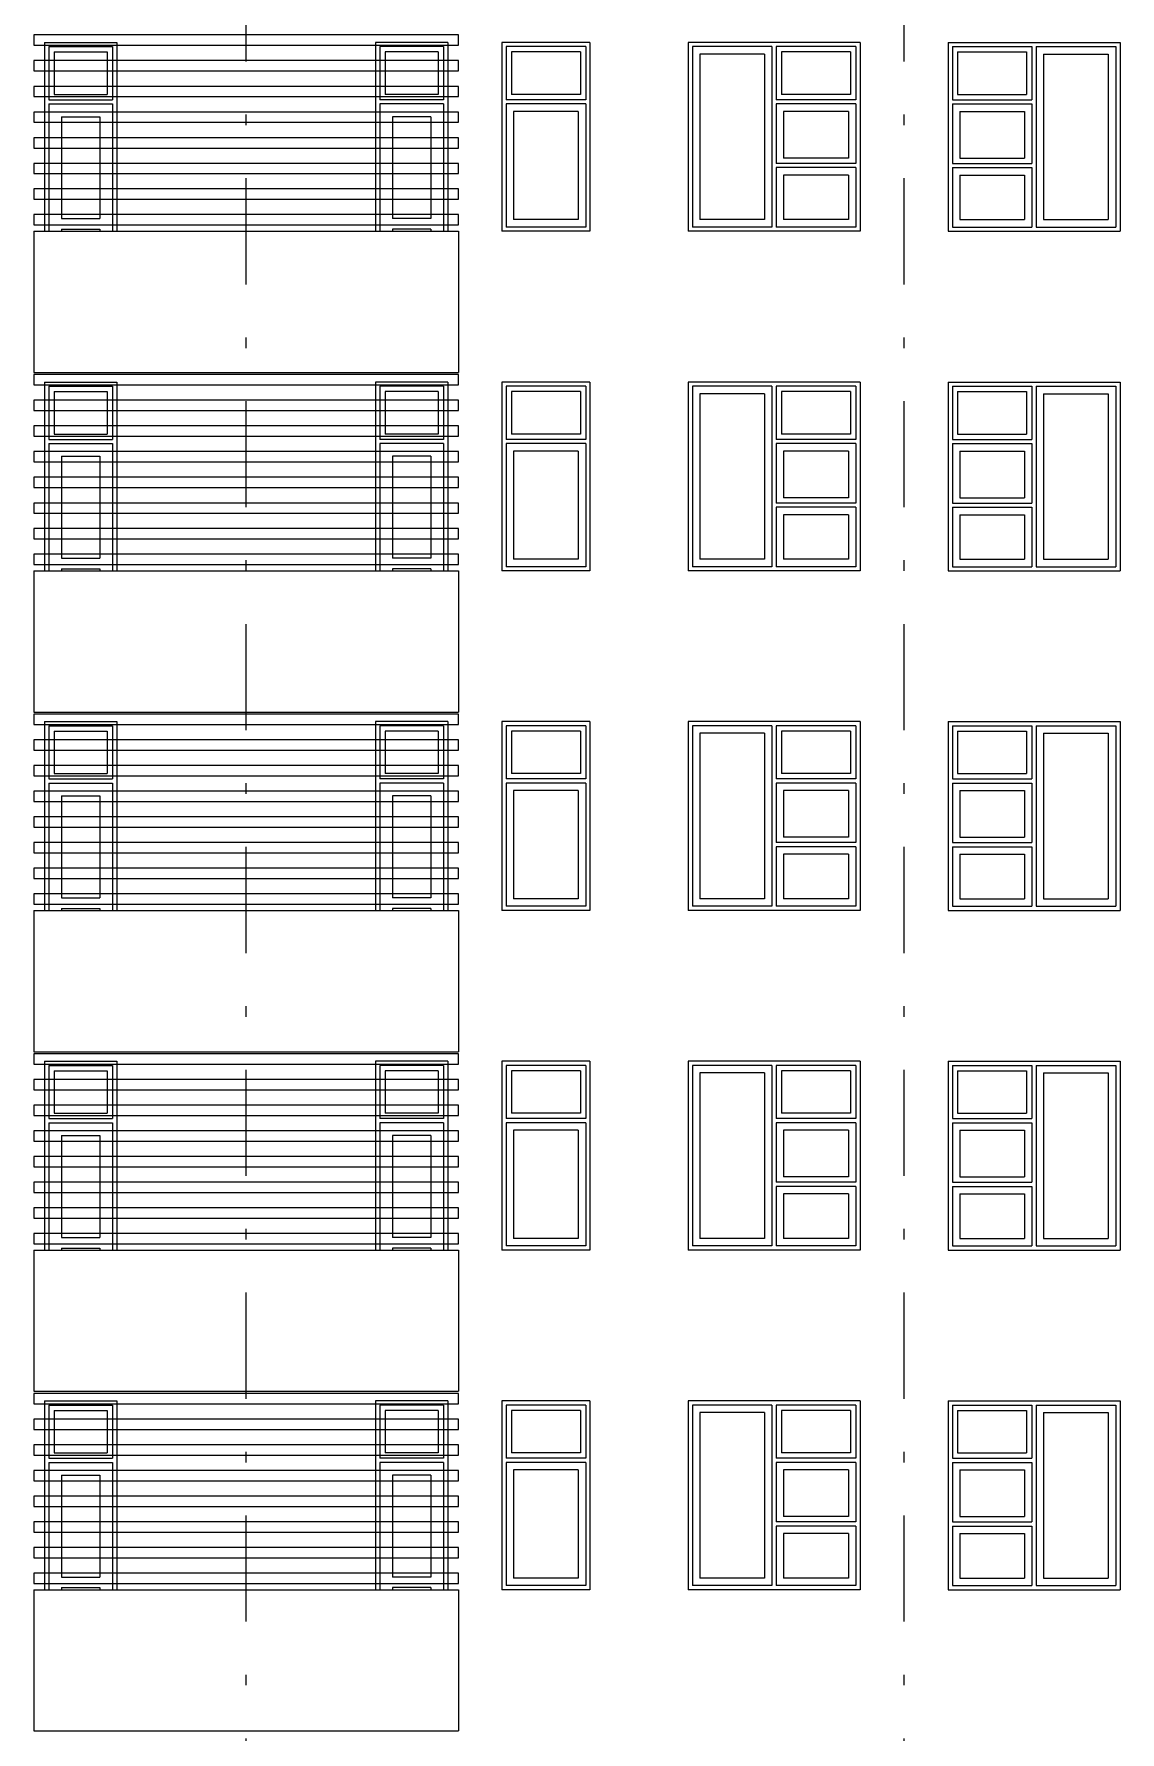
# Model space of a CAD drawing. Header units: millimetres. Extents: x 1676 to 1802, y 1105 to 1194.
# Drawn here: x 1728.24 to 1738.47, y 1133.89 to 1149.89 of the extents above; entities that cross this region are included whole.
import ezdxf

# ---------------------------------------------------------------- set-up
doc = ezdxf.new("R2010")
doc.units = ezdxf.units.MM
doc.linetypes.add('DASHDOT', pattern=[1, 0.5, -0.25, 0, -0.25])
doc.layers.add('ars', color=11, linetype='Continuous', lineweight=0)
doc.layers.add('lan', color=7, linetype='Continuous', lineweight=15)
doc.layers.add('as', color=1, linetype='Continuous', plot=False)
doc.layers.add('Kusen', color=30, linetype='Continuous')

msp = doc.modelspace()

# ---------------------------------------------------------------- linework, layer by layer
at = {"layer": 'ars', "linetype": 'ByBlock'}
for points in [[(1728.238, 1149.78), (1732.238, 1149.78), (1732.238, 1149.877), (1728.238, 1149.877)], [(1728.238, 1149.538), (1732.238, 1149.538), (1732.238, 1149.635), (1728.238, 1149.635)], [(1728.238, 1149.296), (1732.238, 1149.296), (1732.238, 1149.393), (1728.238, 1149.393)], [(1728.238, 1149.054), (1732.238, 1149.054), (1732.238, 1149.151), (1728.238, 1149.151)], [(1728.238, 1148.812), (1732.238, 1148.812), (1732.238, 1148.909), (1728.238, 1148.909)], [(1728.238, 1148.571), (1732.238, 1148.571), (1732.238, 1148.667), (1728.238, 1148.667)], [(1728.238, 1148.329), (1732.238, 1148.329), (1732.238, 1148.426), (1728.238, 1148.426)], [(1728.238, 1148.087), (1732.238, 1148.087), (1732.238, 1148.184), (1728.238, 1148.184)], [(1728.238, 1146.58), (1732.238, 1146.58), (1732.238, 1146.677), (1728.238, 1146.677)], [(1728.238, 1146.338), (1732.238, 1146.338), (1732.238, 1146.435), (1728.238, 1146.435)], [(1728.238, 1146.096), (1732.238, 1146.096), (1732.238, 1146.193), (1728.238, 1146.193)], [(1728.238, 1145.854), (1732.238, 1145.854), (1732.238, 1145.951), (1728.238, 1145.951)], [(1728.238, 1145.612), (1732.238, 1145.612), (1732.238, 1145.709), (1728.238, 1145.709)], [(1728.238, 1145.371), (1732.238, 1145.371), (1732.238, 1145.467), (1728.238, 1145.467)], [(1728.238, 1145.129), (1732.238, 1145.129), (1732.238, 1145.226), (1728.238, 1145.226)], [(1728.238, 1144.887), (1732.238, 1144.887), (1732.238, 1144.984), (1728.238, 1144.984)], [(1728.238, 1143.38), (1732.238, 1143.38), (1732.238, 1143.477), (1728.238, 1143.477)], [(1728.238, 1143.138), (1732.238, 1143.138), (1732.238, 1143.235), (1728.238, 1143.235)], [(1728.238, 1142.896), (1732.238, 1142.896), (1732.238, 1142.993), (1728.238, 1142.993)], [(1728.238, 1142.654), (1732.238, 1142.654), (1732.238, 1142.751), (1728.238, 1142.751)], [(1728.238, 1142.412), (1732.238, 1142.412), (1732.238, 1142.509), (1728.238, 1142.509)], [(1728.238, 1142.171), (1732.238, 1142.171), (1732.238, 1142.267), (1728.238, 1142.267)], [(1728.238, 1141.929), (1732.238, 1141.929), (1732.238, 1142.026), (1728.238, 1142.026)], [(1728.238, 1141.687), (1732.238, 1141.687), (1732.238, 1141.784), (1728.238, 1141.784)], [(1728.238, 1140.18), (1732.238, 1140.18), (1732.238, 1140.277), (1728.238, 1140.277)], [(1728.238, 1139.938), (1732.238, 1139.938), (1732.238, 1140.035), (1728.238, 1140.035)], [(1728.238, 1139.696), (1732.238, 1139.696), (1732.238, 1139.793), (1728.238, 1139.793)], [(1728.238, 1139.454), (1732.238, 1139.454), (1732.238, 1139.551), (1728.238, 1139.551)], [(1728.238, 1139.212), (1732.238, 1139.212), (1732.238, 1139.309), (1728.238, 1139.309)], [(1728.238, 1138.971), (1732.238, 1138.971), (1732.238, 1139.067), (1728.238, 1139.067)], [(1728.238, 1138.729), (1732.238, 1138.729), (1732.238, 1138.826), (1728.238, 1138.826)], [(1728.238, 1138.487), (1732.238, 1138.487), (1732.238, 1138.584), (1728.238, 1138.584)], [(1728.238, 1136.98), (1732.238, 1136.98), (1732.238, 1137.077), (1728.238, 1137.077)], [(1728.238, 1136.738), (1732.238, 1136.738), (1732.238, 1136.835), (1728.238, 1136.835)], [(1728.238, 1136.496), (1732.238, 1136.496), (1732.238, 1136.593), (1728.238, 1136.593)], [(1728.238, 1136.254), (1732.238, 1136.254), (1732.238, 1136.351), (1728.238, 1136.351)], [(1728.238, 1136.012), (1732.238, 1136.012), (1732.238, 1136.109), (1728.238, 1136.109)], [(1728.238, 1135.771), (1732.238, 1135.771), (1732.238, 1135.867), (1728.238, 1135.867)], [(1728.238, 1135.529), (1732.238, 1135.529), (1732.238, 1135.626), (1728.238, 1135.626)], [(1728.238, 1135.287), (1732.238, 1135.287), (1732.238, 1135.384), (1728.238, 1135.384)]]:
    msp.add_lwpolyline(points, close=True, dxfattribs=at)
at = {"layer": 'as', "linetype": 'DASHDOT', "ltscale": 2}
for p, q in [((1730.238, 1120.227), (1730.238, 1177.027)), ((1736.438, 1120.227), (1736.438, 1177.027))]:
    msp.add_line(p, q, dxfattribs=at)
at = {"layer": 'Kusen', "linetype": 'ByBlock'}
for p, q in [((1728.338, 1149.807), (1728.338, 1148.027)), ((1728.338, 1149.807), (1729.018, 1149.807)), ((1728.378, 1149.767), (1728.378, 1149.267)), ((1728.378, 1149.767), (1728.978, 1149.767)), ((1728.978, 1149.767), (1728.978, 1149.267)), ((1729.018, 1149.807), (1729.018, 1148.027)), ((1731.458, 1149.807), (1731.458, 1148.027)), ((1732.138, 1149.807), (1731.458, 1149.807)), ((1731.498, 1149.767), (1731.498, 1149.267)), ((1732.098, 1149.767), (1731.498, 1149.767)), ((1732.098, 1149.767), (1732.098, 1149.267)), ((1732.138, 1149.807), (1732.138, 1148.027)), ((1732.648, 1149.807), (1732.648, 1148.027)), ((1733.478, 1149.807), (1732.648, 1149.807)), ((1732.688, 1149.767), (1732.688, 1149.267)), ((1733.438, 1149.767), (1732.688, 1149.767)), ((1733.438, 1149.767), (1733.438, 1149.267)), ((1733.478, 1149.807), (1733.478, 1148.027)), ((1734.403, 1149.807), (1734.403, 1148.027)), ((1736.023, 1149.807), (1734.403, 1149.807)), ((1734.443, 1149.767), (1734.443, 1148.067)), ((1735.193, 1149.767), (1734.443, 1149.767)), ((1735.193, 1149.767), (1735.193, 1148.067)), ((1735.233, 1149.767), (1735.233, 1149.267)), ((1735.983, 1149.767), (1735.233, 1149.767)), ((1735.983, 1149.767), (1735.983, 1149.267)), ((1736.023, 1149.807), (1736.023, 1148.027)), ((1736.853, 1149.807), (1736.853, 1148.027)), ((1736.853, 1149.807), (1738.473, 1149.807)), ((1736.893, 1149.767), (1736.893, 1149.267)), ((1736.893, 1149.767), (1737.643, 1149.767)), ((1737.643, 1149.767), (1737.643, 1149.267)), ((1737.683, 1149.767), (1737.683, 1148.067)), ((1737.683, 1149.767), (1738.433, 1149.767)), ((1738.433, 1149.767), (1738.433, 1148.067)), ((1738.473, 1149.807), (1738.473, 1148.027)), ((1728.428, 1149.717), (1728.428, 1149.317)), ((1728.428, 1149.717), (1728.928, 1149.717)), ((1728.928, 1149.717), (1728.928, 1149.317)), ((1731.548, 1149.717), (1731.548, 1149.317)), ((1732.048, 1149.717), (1731.548, 1149.717)), ((1732.048, 1149.717), (1732.048, 1149.317)), ((1732.738, 1149.717), (1732.738, 1149.317)), ((1733.388, 1149.717), (1732.738, 1149.717)), ((1733.388, 1149.717), (1733.388, 1149.317)), ((1735.123, 1149.697), (1734.513, 1149.697)), ((1734.513, 1149.697), (1734.513, 1148.137)), ((1735.123, 1149.697), (1735.123, 1148.137)), ((1735.283, 1149.717), (1735.283, 1149.317)), ((1735.933, 1149.717), (1735.283, 1149.717)), ((1735.933, 1149.717), (1735.933, 1149.317)), ((1736.943, 1149.717), (1736.943, 1149.317)), ((1736.943, 1149.717), (1737.593, 1149.717)), ((1737.593, 1149.717), (1737.593, 1149.317)), ((1737.753, 1149.697), (1738.363, 1149.697)), ((1737.753, 1149.697), (1737.753, 1148.137)), ((1738.363, 1149.697), (1738.363, 1148.137)), ((1728.428, 1149.317), (1728.928, 1149.317)), ((1732.048, 1149.317), (1731.548, 1149.317)), ((1733.388, 1149.317), (1732.738, 1149.317)), ((1735.933, 1149.317), (1735.283, 1149.317)), ((1736.943, 1149.317), (1737.593, 1149.317)), ((1728.378, 1149.267), (1728.978, 1149.267)), ((1728.378, 1149.227), (1728.378, 1148.027)), ((1728.378, 1149.227), (1728.978, 1149.227)), ((1728.978, 1149.227), (1728.978, 1148.027)), ((1732.098, 1149.267), (1731.498, 1149.267)), ((1731.498, 1149.227), (1731.498, 1148.027)), ((1732.098, 1149.227), (1731.498, 1149.227)), ((1732.098, 1149.227), (1732.098, 1148.027)), ((1733.438, 1149.267), (1732.688, 1149.267)), ((1732.688, 1149.227), (1732.688, 1148.067)), ((1733.438, 1149.227), (1732.688, 1149.227)), ((1732.758, 1149.157), (1732.758, 1148.137)), ((1733.368, 1149.157), (1732.758, 1149.157)), ((1733.368, 1149.157), (1733.368, 1148.137)), ((1733.438, 1149.227), (1733.438, 1148.067)), ((1734.443, 1149.267), (1734.443, 1149.227)), ((1735.983, 1149.267), (1735.233, 1149.267)), ((1735.233, 1149.227), (1735.233, 1148.667)), ((1735.983, 1149.227), (1735.233, 1149.227)), ((1735.303, 1149.157), (1735.303, 1148.717)), ((1735.913, 1149.157), (1735.303, 1149.157)), ((1735.913, 1149.157), (1735.913, 1148.717)), ((1735.983, 1149.227), (1735.983, 1148.667)), ((1736.893, 1149.267), (1737.643, 1149.267)), ((1736.893, 1149.227), (1736.893, 1148.667)), ((1736.893, 1149.227), (1737.643, 1149.227)), ((1736.963, 1149.157), (1736.963, 1148.717)), ((1736.963, 1149.157), (1737.573, 1149.157)), ((1737.573, 1149.157), (1737.573, 1148.717)), ((1737.643, 1149.227), (1737.643, 1148.667)), ((1738.433, 1149.267), (1738.433, 1149.227)), ((1728.498, 1149.107), (1728.498, 1148.147)), ((1728.498, 1149.107), (1728.858, 1149.107)), ((1728.858, 1149.107), (1728.858, 1148.147)), ((1731.618, 1149.107), (1731.618, 1148.147)), ((1731.978, 1149.107), (1731.618, 1149.107)), ((1731.978, 1149.107), (1731.978, 1148.147)), ((1735.983, 1148.667), (1735.233, 1148.667)), ((1735.913, 1148.717), (1735.303, 1148.717)), ((1736.893, 1148.667), (1737.643, 1148.667)), ((1736.963, 1148.717), (1737.573, 1148.717)), ((1735.233, 1148.627), (1735.233, 1148.067)), ((1735.983, 1148.627), (1735.233, 1148.627)), ((1735.303, 1148.557), (1735.303, 1148.137)), ((1735.913, 1148.557), (1735.303, 1148.557)), ((1735.913, 1148.557), (1735.913, 1148.137)), ((1735.983, 1148.627), (1735.983, 1148.067)), ((1736.893, 1148.627), (1736.893, 1148.067)), ((1736.893, 1148.627), (1737.643, 1148.627)), ((1736.963, 1148.557), (1736.963, 1148.137)), ((1736.963, 1148.557), (1737.573, 1148.557)), ((1737.573, 1148.557), (1737.573, 1148.137)), ((1737.643, 1148.627), (1737.643, 1148.067)), ((1728.498, 1148.147), (1728.858, 1148.147)), ((1728.498, 1148.047), (1728.498, 1148.027)), ((1728.498, 1148.047), (1728.858, 1148.047)), ((1728.858, 1148.047), (1728.858, 1148.027)), ((1731.978, 1148.147), (1731.618, 1148.147)), ((1731.618, 1148.047), (1731.618, 1148.027)), ((1731.978, 1148.047), (1731.618, 1148.047)), ((1731.978, 1148.047), (1731.978, 1148.027)), ((1733.478, 1148.027), (1732.648, 1148.027)), ((1733.438, 1148.067), (1732.688, 1148.067)), ((1733.368, 1148.137), (1732.758, 1148.137)), ((1736.023, 1148.027), (1734.403, 1148.027)), ((1735.193, 1148.067), (1734.443, 1148.067)), ((1735.123, 1148.137), (1734.513, 1148.137)), ((1735.983, 1148.067), (1735.233, 1148.067)), ((1735.913, 1148.137), (1735.303, 1148.137)), ((1736.853, 1148.027), (1738.473, 1148.027)), ((1736.893, 1148.067), (1737.643, 1148.067)), ((1736.963, 1148.137), (1737.573, 1148.137)), ((1737.683, 1148.067), (1738.433, 1148.067)), ((1737.753, 1148.137), (1738.363, 1148.137)), ((1728.338, 1146.607), (1728.338, 1144.827)), ((1728.338, 1146.607), (1729.018, 1146.607)), ((1728.378, 1146.567), (1728.378, 1146.067)), ((1728.378, 1146.567), (1728.978, 1146.567)), ((1728.978, 1146.567), (1728.978, 1146.067)), ((1729.018, 1146.607), (1729.018, 1144.827)), ((1731.458, 1146.607), (1731.458, 1144.827)), ((1732.138, 1146.607), (1731.458, 1146.607)), ((1731.498, 1146.567), (1731.498, 1146.067)), ((1732.098, 1146.567), (1731.498, 1146.567)), ((1732.098, 1146.567), (1732.098, 1146.067)), ((1732.138, 1146.607), (1732.138, 1144.827)), ((1732.648, 1146.607), (1732.648, 1144.827)), ((1733.478, 1146.607), (1732.648, 1146.607)), ((1732.688, 1146.567), (1732.688, 1146.067)), ((1733.438, 1146.567), (1732.688, 1146.567)), ((1733.438, 1146.567), (1733.438, 1146.067)), ((1733.478, 1146.607), (1733.478, 1144.827)), ((1734.403, 1146.607), (1734.403, 1144.827)), ((1736.023, 1146.607), (1734.403, 1146.607)), ((1734.443, 1146.567), (1734.443, 1144.867)), ((1735.193, 1146.567), (1734.443, 1146.567)), ((1735.193, 1146.567), (1735.193, 1144.867)), ((1735.233, 1146.567), (1735.233, 1146.067)), ((1735.983, 1146.567), (1735.233, 1146.567)), ((1735.983, 1146.567), (1735.983, 1146.067)), ((1736.023, 1146.607), (1736.023, 1144.827)), ((1736.853, 1146.607), (1736.853, 1144.827)), ((1736.853, 1146.607), (1738.473, 1146.607)), ((1736.893, 1146.567), (1736.893, 1146.067)), ((1736.893, 1146.567), (1737.643, 1146.567)), ((1737.643, 1146.567), (1737.643, 1146.067)), ((1737.683, 1146.567), (1737.683, 1144.867)), ((1737.683, 1146.567), (1738.433, 1146.567)), ((1738.433, 1146.567), (1738.433, 1144.867)), ((1738.473, 1146.607), (1738.473, 1144.827)), ((1728.428, 1146.517), (1728.428, 1146.117)), ((1728.428, 1146.517), (1728.928, 1146.517)), ((1728.928, 1146.517), (1728.928, 1146.117)), ((1731.548, 1146.517), (1731.548, 1146.117)), ((1732.048, 1146.517), (1731.548, 1146.517)), ((1732.048, 1146.517), (1732.048, 1146.117)), ((1732.738, 1146.517), (1732.738, 1146.117)), ((1733.388, 1146.517), (1732.738, 1146.517)), ((1733.388, 1146.517), (1733.388, 1146.117)), ((1735.123, 1146.497), (1734.513, 1146.497)), ((1734.513, 1146.497), (1734.513, 1144.937)), ((1735.123, 1146.497), (1735.123, 1144.937)), ((1735.283, 1146.517), (1735.283, 1146.117)), ((1735.933, 1146.517), (1735.283, 1146.517)), ((1735.933, 1146.517), (1735.933, 1146.117)), ((1736.943, 1146.517), (1736.943, 1146.117)), ((1736.943, 1146.517), (1737.593, 1146.517)), ((1737.593, 1146.517), (1737.593, 1146.117)), ((1737.753, 1146.497), (1738.363, 1146.497)), ((1737.753, 1146.497), (1737.753, 1144.937)), ((1738.363, 1146.497), (1738.363, 1144.937)), ((1728.428, 1146.117), (1728.928, 1146.117)), ((1732.048, 1146.117), (1731.548, 1146.117)), ((1733.388, 1146.117), (1732.738, 1146.117)), ((1735.933, 1146.117), (1735.283, 1146.117)), ((1736.943, 1146.117), (1737.593, 1146.117)), ((1728.378, 1146.067), (1728.978, 1146.067)), ((1728.378, 1146.027), (1728.378, 1144.827)), ((1728.378, 1146.027), (1728.978, 1146.027)), ((1728.978, 1146.027), (1728.978, 1144.827)), ((1732.098, 1146.067), (1731.498, 1146.067)), ((1731.498, 1146.027), (1731.498, 1144.827)), ((1732.098, 1146.027), (1731.498, 1146.027)), ((1732.098, 1146.027), (1732.098, 1144.827)), ((1733.438, 1146.067), (1732.688, 1146.067)), ((1732.688, 1146.027), (1732.688, 1144.867)), ((1733.438, 1146.027), (1732.688, 1146.027)), ((1732.758, 1145.957), (1732.758, 1144.937)), ((1733.368, 1145.957), (1732.758, 1145.957)), ((1733.368, 1145.957), (1733.368, 1144.937)), ((1733.438, 1146.027), (1733.438, 1144.867)), ((1734.443, 1146.067), (1734.443, 1146.027)), ((1735.983, 1146.067), (1735.233, 1146.067)), ((1735.233, 1146.027), (1735.233, 1145.467)), ((1735.983, 1146.027), (1735.233, 1146.027)), ((1735.303, 1145.957), (1735.303, 1145.517)), ((1735.913, 1145.957), (1735.303, 1145.957)), ((1735.913, 1145.957), (1735.913, 1145.517)), ((1735.983, 1146.027), (1735.983, 1145.467)), ((1736.893, 1146.067), (1737.643, 1146.067)), ((1736.893, 1146.027), (1736.893, 1145.467)), ((1736.893, 1146.027), (1737.643, 1146.027)), ((1736.963, 1145.957), (1736.963, 1145.517)), ((1736.963, 1145.957), (1737.573, 1145.957)), ((1737.573, 1145.957), (1737.573, 1145.517)), ((1737.643, 1146.027), (1737.643, 1145.467)), ((1738.433, 1146.067), (1738.433, 1146.027)), ((1728.498, 1145.907), (1728.498, 1144.947)), ((1728.498, 1145.907), (1728.858, 1145.907)), ((1728.858, 1145.907), (1728.858, 1144.947)), ((1731.618, 1145.907), (1731.618, 1144.947)), ((1731.978, 1145.907), (1731.618, 1145.907)), ((1731.978, 1145.907), (1731.978, 1144.947)), ((1735.983, 1145.467), (1735.233, 1145.467)), ((1735.913, 1145.517), (1735.303, 1145.517)), ((1736.893, 1145.467), (1737.643, 1145.467)), ((1736.963, 1145.517), (1737.573, 1145.517)), ((1735.233, 1145.427), (1735.233, 1144.867)), ((1735.983, 1145.427), (1735.233, 1145.427)), ((1735.303, 1145.357), (1735.303, 1144.937)), ((1735.913, 1145.357), (1735.303, 1145.357)), ((1735.913, 1145.357), (1735.913, 1144.937)), ((1735.983, 1145.427), (1735.983, 1144.867)), ((1736.893, 1145.427), (1736.893, 1144.867)), ((1736.893, 1145.427), (1737.643, 1145.427)), ((1736.963, 1145.357), (1736.963, 1144.937)), ((1736.963, 1145.357), (1737.573, 1145.357)), ((1737.573, 1145.357), (1737.573, 1144.937)), ((1737.643, 1145.427), (1737.643, 1144.867)), ((1728.498, 1144.947), (1728.858, 1144.947)), ((1728.498, 1144.847), (1728.498, 1144.827)), ((1728.498, 1144.847), (1728.858, 1144.847)), ((1728.858, 1144.847), (1728.858, 1144.827)), ((1731.978, 1144.947), (1731.618, 1144.947)), ((1731.618, 1144.847), (1731.618, 1144.827)), ((1731.978, 1144.847), (1731.618, 1144.847)), ((1731.978, 1144.847), (1731.978, 1144.827)), ((1733.478, 1144.827), (1732.648, 1144.827)), ((1733.438, 1144.867), (1732.688, 1144.867)), ((1733.368, 1144.937), (1732.758, 1144.937)), ((1736.023, 1144.827), (1734.403, 1144.827)), ((1735.193, 1144.867), (1734.443, 1144.867)), ((1735.123, 1144.937), (1734.513, 1144.937)), ((1735.983, 1144.867), (1735.233, 1144.867)), ((1735.913, 1144.937), (1735.303, 1144.937)), ((1736.853, 1144.827), (1738.473, 1144.827)), ((1736.893, 1144.867), (1737.643, 1144.867)), ((1736.963, 1144.937), (1737.573, 1144.937)), ((1737.683, 1144.867), (1738.433, 1144.867)), ((1737.753, 1144.937), (1738.363, 1144.937)), ((1728.338, 1143.407), (1728.338, 1141.627)), ((1728.338, 1143.407), (1729.018, 1143.407)), ((1728.378, 1143.367), (1728.378, 1142.867)), ((1728.378, 1143.367), (1728.978, 1143.367)), ((1728.978, 1143.367), (1728.978, 1142.867)), ((1729.018, 1143.407), (1729.018, 1141.627)), ((1731.458, 1143.407), (1731.458, 1141.627)), ((1732.138, 1143.407), (1731.458, 1143.407)), ((1731.498, 1143.367), (1731.498, 1142.867)), ((1732.098, 1143.367), (1731.498, 1143.367)), ((1732.098, 1143.367), (1732.098, 1142.867)), ((1732.138, 1143.407), (1732.138, 1141.627)), ((1732.648, 1143.407), (1732.648, 1141.627)), ((1733.478, 1143.407), (1732.648, 1143.407)), ((1732.688, 1143.367), (1732.688, 1142.867)), ((1733.438, 1143.367), (1732.688, 1143.367)), ((1733.438, 1143.367), (1733.438, 1142.867)), ((1733.478, 1143.407), (1733.478, 1141.627)), ((1734.403, 1143.407), (1734.403, 1141.627)), ((1736.023, 1143.407), (1734.403, 1143.407)), ((1734.443, 1143.367), (1734.443, 1141.667)), ((1735.193, 1143.367), (1734.443, 1143.367)), ((1735.193, 1143.367), (1735.193, 1141.667)), ((1735.233, 1143.367), (1735.233, 1142.867)), ((1735.983, 1143.367), (1735.233, 1143.367)), ((1735.983, 1143.367), (1735.983, 1142.867)), ((1736.023, 1143.407), (1736.023, 1141.627)), ((1736.853, 1143.407), (1736.853, 1141.627)), ((1736.853, 1143.407), (1738.473, 1143.407)), ((1736.893, 1143.367), (1736.893, 1142.867)), ((1736.893, 1143.367), (1737.643, 1143.367)), ((1737.643, 1143.367), (1737.643, 1142.867)), ((1737.683, 1143.367), (1737.683, 1141.667)), ((1737.683, 1143.367), (1738.433, 1143.367)), ((1738.433, 1143.367), (1738.433, 1141.667)), ((1738.473, 1143.407), (1738.473, 1141.627)), ((1728.428, 1143.317), (1728.428, 1142.917)), ((1728.428, 1143.317), (1728.928, 1143.317)), ((1728.928, 1143.317), (1728.928, 1142.917)), ((1731.548, 1143.317), (1731.548, 1142.917)), ((1732.048, 1143.317), (1731.548, 1143.317)), ((1732.048, 1143.317), (1732.048, 1142.917)), ((1732.738, 1143.317), (1732.738, 1142.917)), ((1733.388, 1143.317), (1732.738, 1143.317)), ((1733.388, 1143.317), (1733.388, 1142.917)), ((1735.123, 1143.297), (1734.513, 1143.297)), ((1734.513, 1143.297), (1734.513, 1141.737)), ((1735.123, 1143.297), (1735.123, 1141.737)), ((1735.283, 1143.317), (1735.283, 1142.917)), ((1735.933, 1143.317), (1735.283, 1143.317)), ((1735.933, 1143.317), (1735.933, 1142.917)), ((1736.943, 1143.317), (1736.943, 1142.917)), ((1736.943, 1143.317), (1737.593, 1143.317)), ((1737.593, 1143.317), (1737.593, 1142.917)), ((1737.753, 1143.297), (1738.363, 1143.297)), ((1737.753, 1143.297), (1737.753, 1141.737)), ((1738.363, 1143.297), (1738.363, 1141.737)), ((1728.428, 1142.917), (1728.928, 1142.917)), ((1732.048, 1142.917), (1731.548, 1142.917)), ((1733.388, 1142.917), (1732.738, 1142.917)), ((1735.933, 1142.917), (1735.283, 1142.917)), ((1736.943, 1142.917), (1737.593, 1142.917)), ((1728.378, 1142.867), (1728.978, 1142.867)), ((1728.378, 1142.827), (1728.378, 1141.627)), ((1728.378, 1142.827), (1728.978, 1142.827)), ((1728.978, 1142.827), (1728.978, 1141.627)), ((1732.098, 1142.867), (1731.498, 1142.867)), ((1731.498, 1142.827), (1731.498, 1141.627)), ((1732.098, 1142.827), (1731.498, 1142.827)), ((1732.098, 1142.827), (1732.098, 1141.627)), ((1733.438, 1142.867), (1732.688, 1142.867)), ((1732.688, 1142.827), (1732.688, 1141.667)), ((1733.438, 1142.827), (1732.688, 1142.827)), ((1732.758, 1142.757), (1732.758, 1141.737)), ((1733.368, 1142.757), (1732.758, 1142.757)), ((1733.368, 1142.757), (1733.368, 1141.737)), ((1733.438, 1142.827), (1733.438, 1141.667)), ((1734.443, 1142.867), (1734.443, 1142.827)), ((1735.983, 1142.867), (1735.233, 1142.867)), ((1735.233, 1142.827), (1735.233, 1142.267)), ((1735.983, 1142.827), (1735.233, 1142.827)), ((1735.303, 1142.757), (1735.303, 1142.317)), ((1735.913, 1142.757), (1735.303, 1142.757)), ((1735.913, 1142.757), (1735.913, 1142.317)), ((1735.983, 1142.827), (1735.983, 1142.267)), ((1736.893, 1142.867), (1737.643, 1142.867)), ((1736.893, 1142.827), (1736.893, 1142.267)), ((1736.893, 1142.827), (1737.643, 1142.827)), ((1736.963, 1142.757), (1736.963, 1142.317)), ((1736.963, 1142.757), (1737.573, 1142.757)), ((1737.573, 1142.757), (1737.573, 1142.317)), ((1737.643, 1142.827), (1737.643, 1142.267)), ((1738.433, 1142.867), (1738.433, 1142.827)), ((1728.498, 1142.707), (1728.498, 1141.747)), ((1728.498, 1142.707), (1728.858, 1142.707)), ((1728.858, 1142.707), (1728.858, 1141.747)), ((1731.618, 1142.707), (1731.618, 1141.747)), ((1731.978, 1142.707), (1731.618, 1142.707)), ((1731.978, 1142.707), (1731.978, 1141.747)), ((1735.983, 1142.267), (1735.233, 1142.267)), ((1735.913, 1142.317), (1735.303, 1142.317)), ((1736.893, 1142.267), (1737.643, 1142.267)), ((1736.963, 1142.317), (1737.573, 1142.317)), ((1735.233, 1142.227), (1735.233, 1141.667)), ((1735.983, 1142.227), (1735.233, 1142.227)), ((1735.303, 1142.157), (1735.303, 1141.737)), ((1735.913, 1142.157), (1735.303, 1142.157)), ((1735.913, 1142.157), (1735.913, 1141.737)), ((1735.983, 1142.227), (1735.983, 1141.667)), ((1736.893, 1142.227), (1736.893, 1141.667)), ((1736.893, 1142.227), (1737.643, 1142.227)), ((1736.963, 1142.157), (1736.963, 1141.737)), ((1736.963, 1142.157), (1737.573, 1142.157)), ((1737.573, 1142.157), (1737.573, 1141.737)), ((1737.643, 1142.227), (1737.643, 1141.667)), ((1728.498, 1141.747), (1728.858, 1141.747)), ((1728.498, 1141.647), (1728.498, 1141.627)), ((1728.498, 1141.647), (1728.858, 1141.647)), ((1728.858, 1141.647), (1728.858, 1141.627)), ((1731.978, 1141.747), (1731.618, 1141.747)), ((1731.618, 1141.647), (1731.618, 1141.627)), ((1731.978, 1141.647), (1731.618, 1141.647)), ((1731.978, 1141.647), (1731.978, 1141.627)), ((1733.478, 1141.627), (1732.648, 1141.627)), ((1733.438, 1141.667), (1732.688, 1141.667)), ((1733.368, 1141.737), (1732.758, 1141.737)), ((1736.023, 1141.627), (1734.403, 1141.627)), ((1735.193, 1141.667), (1734.443, 1141.667)), ((1735.123, 1141.737), (1734.513, 1141.737)), ((1735.983, 1141.667), (1735.233, 1141.667)), ((1735.913, 1141.737), (1735.303, 1141.737)), ((1736.853, 1141.627), (1738.473, 1141.627)), ((1736.893, 1141.667), (1737.643, 1141.667)), ((1736.963, 1141.737), (1737.573, 1141.737)), ((1737.683, 1141.667), (1738.433, 1141.667)), ((1737.753, 1141.737), (1738.363, 1141.737)), ((1728.338, 1140.207), (1728.338, 1138.427)), ((1728.338, 1140.207), (1729.018, 1140.207)), ((1728.378, 1140.167), (1728.378, 1139.667)), ((1728.378, 1140.167), (1728.978, 1140.167)), ((1728.978, 1140.167), (1728.978, 1139.667)), ((1729.018, 1140.207), (1729.018, 1138.427)), ((1731.458, 1140.207), (1731.458, 1138.427)), ((1732.138, 1140.207), (1731.458, 1140.207)), ((1731.498, 1140.167), (1731.498, 1139.667)), ((1732.098, 1140.167), (1731.498, 1140.167)), ((1732.098, 1140.167), (1732.098, 1139.667)), ((1732.138, 1140.207), (1732.138, 1138.427)), ((1732.648, 1140.207), (1732.648, 1138.427)), ((1733.478, 1140.207), (1732.648, 1140.207)), ((1732.688, 1140.167), (1732.688, 1139.667)), ((1733.438, 1140.167), (1732.688, 1140.167)), ((1733.438, 1140.167), (1733.438, 1139.667)), ((1733.478, 1140.207), (1733.478, 1138.427)), ((1734.403, 1140.207), (1734.403, 1138.427)), ((1736.023, 1140.207), (1734.403, 1140.207)), ((1734.443, 1140.167), (1734.443, 1138.467)), ((1735.193, 1140.167), (1734.443, 1140.167)), ((1735.193, 1140.167), (1735.193, 1138.467)), ((1735.233, 1140.167), (1735.233, 1139.667)), ((1735.983, 1140.167), (1735.233, 1140.167)), ((1735.983, 1140.167), (1735.983, 1139.667)), ((1736.023, 1140.207), (1736.023, 1138.427)), ((1736.853, 1140.207), (1736.853, 1138.427)), ((1736.853, 1140.207), (1738.473, 1140.207)), ((1736.893, 1140.167), (1736.893, 1139.667)), ((1736.893, 1140.167), (1737.643, 1140.167)), ((1737.643, 1140.167), (1737.643, 1139.667)), ((1737.683, 1140.167), (1737.683, 1138.467)), ((1737.683, 1140.167), (1738.433, 1140.167)), ((1738.433, 1140.167), (1738.433, 1138.467)), ((1738.473, 1140.207), (1738.473, 1138.427)), ((1728.428, 1140.117), (1728.428, 1139.717)), ((1728.428, 1140.117), (1728.928, 1140.117)), ((1728.928, 1140.117), (1728.928, 1139.717)), ((1731.548, 1140.117), (1731.548, 1139.717)), ((1732.048, 1140.117), (1731.548, 1140.117)), ((1732.048, 1140.117), (1732.048, 1139.717)), ((1732.738, 1140.117), (1732.738, 1139.717)), ((1733.388, 1140.117), (1732.738, 1140.117)), ((1733.388, 1140.117), (1733.388, 1139.717)), ((1735.123, 1140.097), (1734.513, 1140.097)), ((1734.513, 1140.097), (1734.513, 1138.537)), ((1735.123, 1140.097), (1735.123, 1138.537)), ((1735.283, 1140.117), (1735.283, 1139.717)), ((1735.933, 1140.117), (1735.283, 1140.117)), ((1735.933, 1140.117), (1735.933, 1139.717)), ((1736.943, 1140.117), (1736.943, 1139.717)), ((1736.943, 1140.117), (1737.593, 1140.117)), ((1737.593, 1140.117), (1737.593, 1139.717)), ((1737.753, 1140.097), (1738.363, 1140.097)), ((1737.753, 1140.097), (1737.753, 1138.537)), ((1738.363, 1140.097), (1738.363, 1138.537)), ((1728.428, 1139.717), (1728.928, 1139.717)), ((1732.048, 1139.717), (1731.548, 1139.717)), ((1733.388, 1139.717), (1732.738, 1139.717)), ((1735.933, 1139.717), (1735.283, 1139.717)), ((1736.943, 1139.717), (1737.593, 1139.717)), ((1728.378, 1139.667), (1728.978, 1139.667)), ((1728.378, 1139.627), (1728.378, 1138.427)), ((1728.378, 1139.627), (1728.978, 1139.627)), ((1728.978, 1139.627), (1728.978, 1138.427)), ((1732.098, 1139.667), (1731.498, 1139.667)), ((1731.498, 1139.627), (1731.498, 1138.427)), ((1732.098, 1139.627), (1731.498, 1139.627)), ((1732.098, 1139.627), (1732.098, 1138.427)), ((1733.438, 1139.667), (1732.688, 1139.667)), ((1732.688, 1139.627), (1732.688, 1138.467)), ((1733.438, 1139.627), (1732.688, 1139.627)), ((1732.758, 1139.557), (1732.758, 1138.537)), ((1733.368, 1139.557), (1732.758, 1139.557)), ((1733.368, 1139.557), (1733.368, 1138.537)), ((1733.438, 1139.627), (1733.438, 1138.467)), ((1734.443, 1139.667), (1734.443, 1139.627)), ((1735.983, 1139.667), (1735.233, 1139.667)), ((1735.233, 1139.627), (1735.233, 1139.067)), ((1735.983, 1139.627), (1735.233, 1139.627)), ((1735.303, 1139.557), (1735.303, 1139.117)), ((1735.913, 1139.557), (1735.303, 1139.557)), ((1735.913, 1139.557), (1735.913, 1139.117)), ((1735.983, 1139.627), (1735.983, 1139.067)), ((1736.893, 1139.667), (1737.643, 1139.667)), ((1736.893, 1139.627), (1736.893, 1139.067)), ((1736.893, 1139.627), (1737.643, 1139.627)), ((1736.963, 1139.557), (1736.963, 1139.117)), ((1736.963, 1139.557), (1737.573, 1139.557)), ((1737.573, 1139.557), (1737.573, 1139.117)), ((1737.643, 1139.627), (1737.643, 1139.067)), ((1738.433, 1139.667), (1738.433, 1139.627)), ((1728.498, 1139.507), (1728.498, 1138.547)), ((1728.498, 1139.507), (1728.858, 1139.507)), ((1728.858, 1139.507), (1728.858, 1138.547)), ((1731.618, 1139.507), (1731.618, 1138.547)), ((1731.978, 1139.507), (1731.618, 1139.507)), ((1731.978, 1139.507), (1731.978, 1138.547)), ((1735.983, 1139.067), (1735.233, 1139.067)), ((1735.913, 1139.117), (1735.303, 1139.117)), ((1736.893, 1139.067), (1737.643, 1139.067)), ((1736.963, 1139.117), (1737.573, 1139.117)), ((1735.233, 1139.027), (1735.233, 1138.467)), ((1735.983, 1139.027), (1735.233, 1139.027)), ((1735.303, 1138.957), (1735.303, 1138.537)), ((1735.913, 1138.957), (1735.303, 1138.957)), ((1735.913, 1138.957), (1735.913, 1138.537)), ((1735.983, 1139.027), (1735.983, 1138.467)), ((1736.893, 1139.027), (1736.893, 1138.467)), ((1736.893, 1139.027), (1737.643, 1139.027)), ((1736.963, 1138.957), (1736.963, 1138.537)), ((1736.963, 1138.957), (1737.573, 1138.957)), ((1737.573, 1138.957), (1737.573, 1138.537)), ((1737.643, 1139.027), (1737.643, 1138.467)), ((1728.498, 1138.547), (1728.858, 1138.547)), ((1728.498, 1138.447), (1728.498, 1138.427)), ((1728.498, 1138.447), (1728.858, 1138.447)), ((1728.858, 1138.447), (1728.858, 1138.427)), ((1731.978, 1138.547), (1731.618, 1138.547)), ((1731.618, 1138.447), (1731.618, 1138.427)), ((1731.978, 1138.447), (1731.618, 1138.447)), ((1731.978, 1138.447), (1731.978, 1138.427)), ((1733.478, 1138.427), (1732.648, 1138.427)), ((1733.438, 1138.467), (1732.688, 1138.467)), ((1733.368, 1138.537), (1732.758, 1138.537)), ((1736.023, 1138.427), (1734.403, 1138.427)), ((1735.193, 1138.467), (1734.443, 1138.467)), ((1735.123, 1138.537), (1734.513, 1138.537)), ((1735.983, 1138.467), (1735.233, 1138.467)), ((1735.913, 1138.537), (1735.303, 1138.537)), ((1736.853, 1138.427), (1738.473, 1138.427)), ((1736.893, 1138.467), (1737.643, 1138.467)), ((1736.963, 1138.537), (1737.573, 1138.537)), ((1737.683, 1138.467), (1738.433, 1138.467)), ((1737.753, 1138.537), (1738.363, 1138.537)), ((1728.338, 1137.007), (1728.338, 1135.227)), ((1728.338, 1137.007), (1729.018, 1137.007)), ((1728.378, 1136.967), (1728.378, 1136.467)), ((1728.378, 1136.967), (1728.978, 1136.967)), ((1728.978, 1136.967), (1728.978, 1136.467)), ((1729.018, 1137.007), (1729.018, 1135.227)), ((1731.458, 1137.007), (1731.458, 1135.227)), ((1732.138, 1137.007), (1731.458, 1137.007)), ((1731.498, 1136.967), (1731.498, 1136.467)), ((1732.098, 1136.967), (1731.498, 1136.967)), ((1732.098, 1136.967), (1732.098, 1136.467)), ((1732.138, 1137.007), (1732.138, 1135.227)), ((1732.648, 1137.007), (1732.648, 1135.227)), ((1733.478, 1137.007), (1732.648, 1137.007)), ((1732.688, 1136.967), (1732.688, 1136.467)), ((1733.438, 1136.967), (1732.688, 1136.967)), ((1733.438, 1136.967), (1733.438, 1136.467)), ((1733.478, 1137.007), (1733.478, 1135.227)), ((1734.403, 1137.007), (1734.403, 1135.227)), ((1736.023, 1137.007), (1734.403, 1137.007)), ((1734.443, 1136.967), (1734.443, 1135.267)), ((1735.193, 1136.967), (1734.443, 1136.967)), ((1735.193, 1136.967), (1735.193, 1135.267)), ((1735.233, 1136.967), (1735.233, 1136.467)), ((1735.983, 1136.967), (1735.233, 1136.967)), ((1735.983, 1136.967), (1735.983, 1136.467)), ((1736.023, 1137.007), (1736.023, 1135.227)), ((1736.853, 1137.007), (1736.853, 1135.227)), ((1736.853, 1137.007), (1738.473, 1137.007)), ((1736.893, 1136.967), (1736.893, 1136.467)), ((1736.893, 1136.967), (1737.643, 1136.967)), ((1737.643, 1136.967), (1737.643, 1136.467)), ((1737.683, 1136.967), (1737.683, 1135.267)), ((1737.683, 1136.967), (1738.433, 1136.967)), ((1738.433, 1136.967), (1738.433, 1135.267)), ((1738.473, 1137.007), (1738.473, 1135.227)), ((1728.428, 1136.917), (1728.428, 1136.517)), ((1728.428, 1136.917), (1728.928, 1136.917)), ((1728.928, 1136.917), (1728.928, 1136.517)), ((1731.548, 1136.917), (1731.548, 1136.517)), ((1732.048, 1136.917), (1731.548, 1136.917)), ((1732.048, 1136.917), (1732.048, 1136.517)), ((1732.738, 1136.917), (1732.738, 1136.517)), ((1733.388, 1136.917), (1732.738, 1136.917)), ((1733.388, 1136.917), (1733.388, 1136.517)), ((1735.123, 1136.897), (1734.513, 1136.897)), ((1734.513, 1136.897), (1734.513, 1135.337)), ((1735.123, 1136.897), (1735.123, 1135.337)), ((1735.283, 1136.917), (1735.283, 1136.517)), ((1735.933, 1136.917), (1735.283, 1136.917)), ((1735.933, 1136.917), (1735.933, 1136.517)), ((1736.943, 1136.917), (1736.943, 1136.517)), ((1736.943, 1136.917), (1737.593, 1136.917)), ((1737.593, 1136.917), (1737.593, 1136.517)), ((1737.753, 1136.897), (1738.363, 1136.897)), ((1737.753, 1136.897), (1737.753, 1135.337)), ((1738.363, 1136.897), (1738.363, 1135.337)), ((1728.428, 1136.517), (1728.928, 1136.517)), ((1732.048, 1136.517), (1731.548, 1136.517)), ((1733.388, 1136.517), (1732.738, 1136.517)), ((1735.933, 1136.517), (1735.283, 1136.517)), ((1736.943, 1136.517), (1737.593, 1136.517)), ((1728.378, 1136.467), (1728.978, 1136.467)), ((1728.378, 1136.427), (1728.378, 1135.227)), ((1728.378, 1136.427), (1728.978, 1136.427)), ((1728.978, 1136.427), (1728.978, 1135.227)), ((1732.098, 1136.467), (1731.498, 1136.467)), ((1731.498, 1136.427), (1731.498, 1135.227)), ((1732.098, 1136.427), (1731.498, 1136.427)), ((1732.098, 1136.427), (1732.098, 1135.227)), ((1733.438, 1136.467), (1732.688, 1136.467)), ((1732.688, 1136.427), (1732.688, 1135.267)), ((1733.438, 1136.427), (1732.688, 1136.427)), ((1732.758, 1136.357), (1732.758, 1135.337)), ((1733.368, 1136.357), (1732.758, 1136.357)), ((1733.368, 1136.357), (1733.368, 1135.337)), ((1733.438, 1136.427), (1733.438, 1135.267)), ((1734.443, 1136.467), (1734.443, 1136.427)), ((1735.983, 1136.467), (1735.233, 1136.467)), ((1735.233, 1136.427), (1735.233, 1135.867)), ((1735.983, 1136.427), (1735.233, 1136.427)), ((1735.303, 1136.357), (1735.303, 1135.917)), ((1735.913, 1136.357), (1735.303, 1136.357)), ((1735.913, 1136.357), (1735.913, 1135.917)), ((1735.983, 1136.427), (1735.983, 1135.867)), ((1736.893, 1136.467), (1737.643, 1136.467)), ((1736.893, 1136.427), (1736.893, 1135.867)), ((1736.893, 1136.427), (1737.643, 1136.427)), ((1736.963, 1136.357), (1736.963, 1135.917)), ((1736.963, 1136.357), (1737.573, 1136.357)), ((1737.573, 1136.357), (1737.573, 1135.917)), ((1737.643, 1136.427), (1737.643, 1135.867)), ((1738.433, 1136.467), (1738.433, 1136.427)), ((1728.498, 1136.307), (1728.498, 1135.347)), ((1728.498, 1136.307), (1728.858, 1136.307)), ((1728.858, 1136.307), (1728.858, 1135.347)), ((1731.618, 1136.307), (1731.618, 1135.347)), ((1731.978, 1136.307), (1731.618, 1136.307)), ((1731.978, 1136.307), (1731.978, 1135.347)), ((1735.983, 1135.867), (1735.233, 1135.867)), ((1735.913, 1135.917), (1735.303, 1135.917)), ((1736.893, 1135.867), (1737.643, 1135.867)), ((1736.963, 1135.917), (1737.573, 1135.917)), ((1735.233, 1135.827), (1735.233, 1135.267)), ((1735.983, 1135.827), (1735.233, 1135.827)), ((1735.303, 1135.757), (1735.303, 1135.337)), ((1735.913, 1135.757), (1735.303, 1135.757)), ((1735.913, 1135.757), (1735.913, 1135.337)), ((1735.983, 1135.827), (1735.983, 1135.267)), ((1736.893, 1135.827), (1736.893, 1135.267)), ((1736.893, 1135.827), (1737.643, 1135.827)), ((1736.963, 1135.757), (1736.963, 1135.337)), ((1736.963, 1135.757), (1737.573, 1135.757)), ((1737.573, 1135.757), (1737.573, 1135.337)), ((1737.643, 1135.827), (1737.643, 1135.267)), ((1728.498, 1135.347), (1728.858, 1135.347)), ((1728.498, 1135.247), (1728.498, 1135.227)), ((1728.498, 1135.247), (1728.858, 1135.247)), ((1728.858, 1135.247), (1728.858, 1135.227)), ((1731.978, 1135.347), (1731.618, 1135.347)), ((1731.618, 1135.247), (1731.618, 1135.227)), ((1731.978, 1135.247), (1731.618, 1135.247)), ((1731.978, 1135.247), (1731.978, 1135.227)), ((1733.478, 1135.227), (1732.648, 1135.227)), ((1733.438, 1135.267), (1732.688, 1135.267)), ((1733.368, 1135.337), (1732.758, 1135.337)), ((1736.023, 1135.227), (1734.403, 1135.227)), ((1735.193, 1135.267), (1734.443, 1135.267)), ((1735.123, 1135.337), (1734.513, 1135.337)), ((1735.983, 1135.267), (1735.233, 1135.267)), ((1735.913, 1135.337), (1735.303, 1135.337)), ((1736.853, 1135.227), (1738.473, 1135.227)), ((1736.893, 1135.267), (1737.643, 1135.267)), ((1736.963, 1135.337), (1737.573, 1135.337)), ((1737.683, 1135.267), (1738.433, 1135.267)), ((1737.753, 1135.337), (1738.363, 1135.337))]:
    msp.add_line(p, q, dxfattribs=at)
at = {"layer": 'lan', "linetype": 'Continuous', "ltscale": 2}
for p, q in [((1728.238, 1148.027), (1732.238, 1148.027)), ((1728.238, 1148.027), (1728.238, 1146.697)), ((1732.238, 1148.027), (1732.238, 1146.697)), ((1728.238, 1144.827), (1732.238, 1144.827)), ((1728.238, 1144.827), (1728.238, 1143.497)), ((1732.238, 1144.827), (1732.238, 1143.497)), ((1728.238, 1141.627), (1732.238, 1141.627)), ((1728.238, 1141.627), (1728.238, 1140.297)), ((1732.238, 1141.627), (1732.238, 1140.297)), ((1728.238, 1138.427), (1732.238, 1138.427)), ((1728.238, 1138.427), (1728.238, 1137.097)), ((1732.238, 1138.427), (1732.238, 1137.097)), ((1728.238, 1135.227), (1732.238, 1135.227)), ((1728.238, 1135.227), (1728.238, 1133.897)), ((1732.238, 1135.227), (1732.238, 1133.897))]:
    msp.add_line(p, q, dxfattribs=at)
at = {"layer": 'lan', "linetype": 'ByBlock'}
for p, q in [((1728.238, 1146.697), (1732.238, 1146.697)), ((1728.238, 1143.497), (1732.238, 1143.497)), ((1728.238, 1140.297), (1732.238, 1140.297)), ((1728.238, 1137.097), (1732.238, 1137.097)), ((1728.238, 1133.897), (1732.238, 1133.897))]:
    msp.add_line(p, q, dxfattribs=at)

doc.saveas('drawing.dxf')
